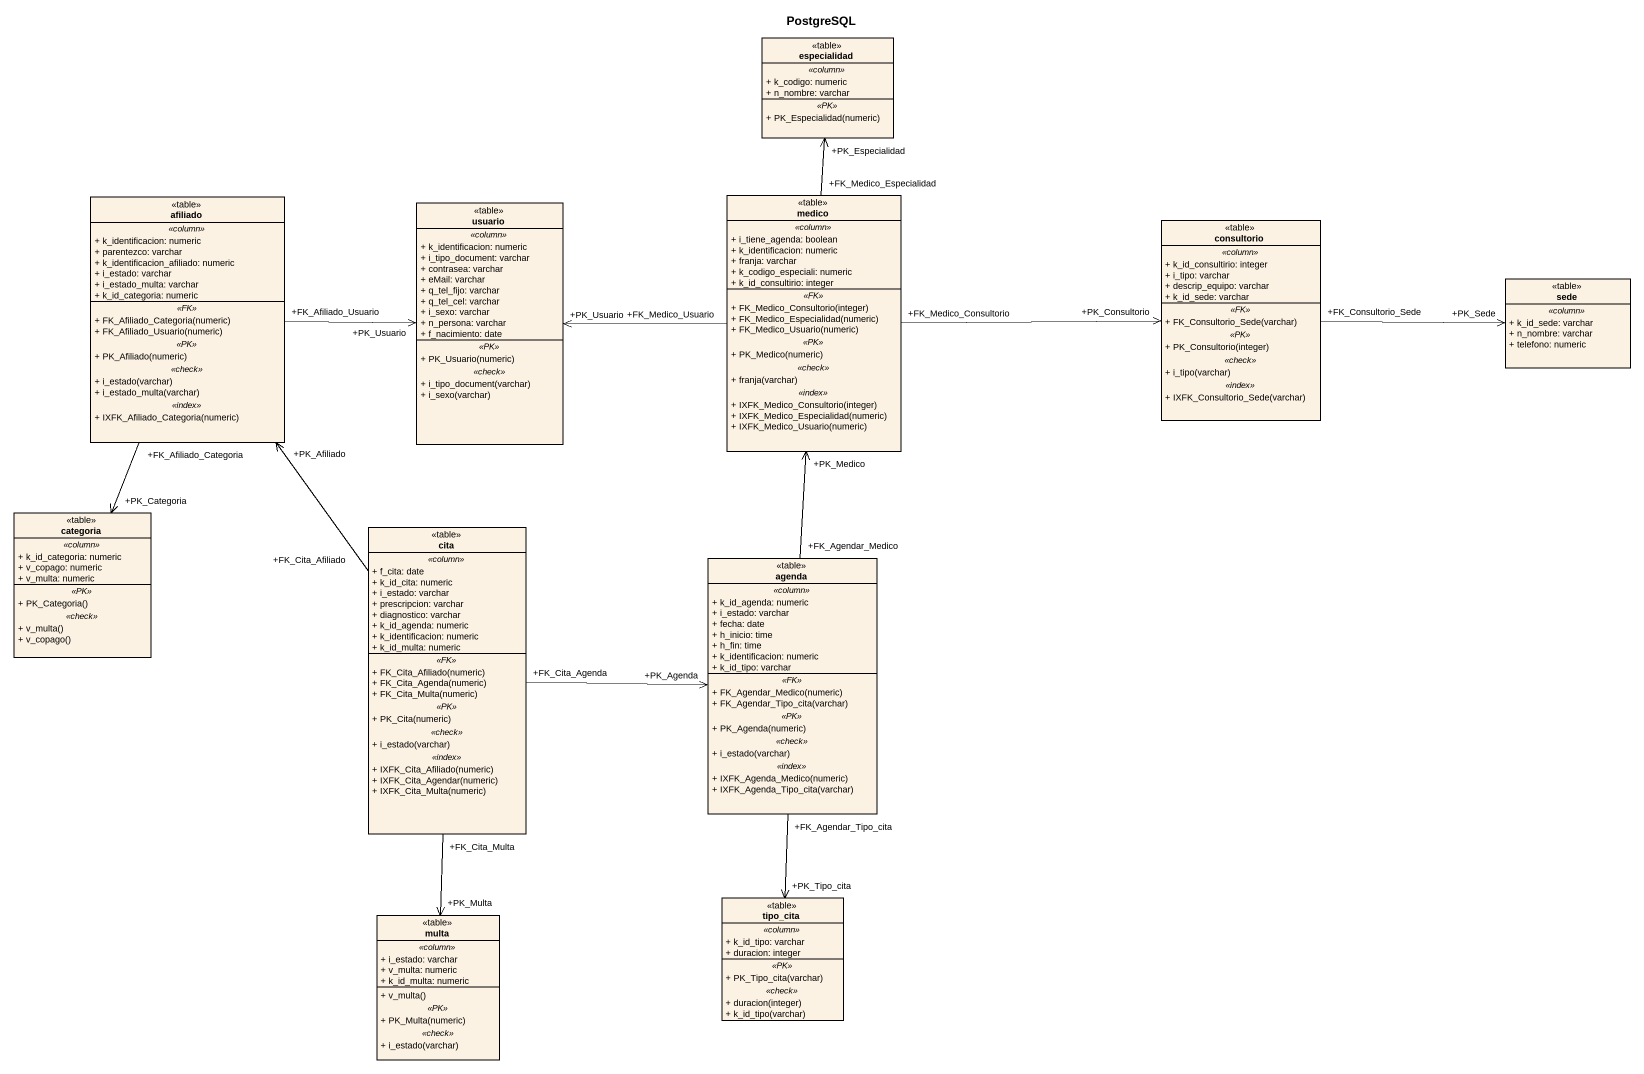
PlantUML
@startuml
title PostgreSQL
hide circle
hide empty members
skinparam classAttributeIconSize 0
class especialidad <<table>> {
  .. <<column>> ..
  + k_codigo: numeric
  + n_nombre: varchar
  .. <<PK>> ..
  + PK_Especialidad(numeric)
}
class afiliado <<table>> {
  .. <<column>> ..
  + k_identificacion: numeric
  + parentezco: varchar
  + k_identificacion_afiliado: numeric
  + i_estado: varchar
  + i_estado_multa: varchar
  + k_id_categoria: numeric
  .. <<FK>> ..
  + FK_Afiliado_Categoria(numeric)
  + FK_Afiliado_Usuario(numeric)
  .. <<PK>> ..
  + PK_Afiliado(numeric)
  .. <<check>> ..
  + i_estado(varchar)
  + i_estado_multa(varchar)
  .. <<index>> ..
  + IXFK_Afiliado_Categoria(numeric)
}
class usuario <<table>> {
  .. <<column>> ..
  + k_identificacion: numeric
  + i_tipo_document: varchar
  + contrasea: varchar
  + eMail: varchar
  + q_tel_fijo: varchar
  + q_tel_cel: varchar
  + i_sexo: varchar
  + n_persona: varchar
  + f_nacimiento: date
  .. <<PK>> ..
  + PK_Usuario(numeric)
  .. <<check>> ..
  + i_tipo_document(varchar)
  + i_sexo(varchar)
}
class medico <<table>> {
  .. <<column>> ..
  + i_tiene_agenda: boolean
  + k_identificacion: numeric
  + franja: varchar
  + k_codigo_especiali: numeric
  + k_id_consultirio: integer
  .. <<FK>> ..
  + FK_Medico_Consultorio(integer)
  + FK_Medico_Especialidad(numeric)
  + FK_Medico_Usuario(numeric)
  .. <<PK>> ..
  + PK_Medico(numeric)
  .. <<check>> ..
  + franja(varchar)
  .. <<index>> ..
  + IXFK_Medico_Consultorio(integer)
  + IXFK_Medico_Especialidad(numeric)
  + IXFK_Medico_Usuario(numeric)
}
class consultorio <<table>> {
  .. <<column>> ..
  + k_id_consultirio: integer
  + i_tipo: varchar
  + descrip_equipo: varchar
  + k_id_sede: varchar
  .. <<FK>> ..
  + FK_Consultorio_Sede(varchar)
  .. <<PK>> ..
  + PK_Consultorio(integer)
  .. <<check>> ..
  + i_tipo(varchar)
  .. <<index>> ..
  + IXFK_Consultorio_Sede(varchar)
}
class sede <<table>> {
  .. <<column>> ..
  + k_id_sede: varchar
  + n_nombre: varchar
  + telefono: numeric
}
class categoria <<table>> {
  .. <<column>> ..
  + k_id_categoria: numeric
  + v_copago: numeric
  + v_multa: numeric
  .. <<PK>> ..
  + PK_Categoria()
  .. <<check>> ..
  + v_multa()
  + v_copago()
}
class cita <<table>> {
  .. <<column>> ..
  + f_cita: date
  + k_id_cita: numeric
  + i_estado: varchar
  + prescripcion: varchar
  + diagnostico: varchar
  + k_id_agenda: numeric
  + k_identificacion: numeric
  + k_id_multa: numeric
  .. <<FK>> ..
  + FK_Cita_Afiliado(numeric)
  + FK_Cita_Agenda(numeric)
  + FK_Cita_Multa(numeric)
  .. <<PK>> ..
  + PK_Cita(numeric)
  .. <<check>> ..
  + i_estado(varchar)
  .. <<index>> ..
  + IXFK_Cita_Afiliado(numeric)
  + IXFK_Cita_Agendar(numeric)
  + IXFK_Cita_Multa(numeric)
}
class agenda <<table>> {
  .. <<column>> ..
  + k_id_agenda: numeric
  + i_estado: varchar
  + fecha: date
  + h_inicio: time
  + h_fin: time
  + k_identificacion: numeric
  + k_id_tipo: varchar
  .. <<FK>> ..
  + FK_Agendar_Medico(numeric)
  + FK_Agendar_Tipo_cita(varchar)
  .. <<PK>> ..
  + PK_Agenda(numeric)
  .. <<check>> ..
  + i_estado(varchar)
  .. <<index>> ..
  + IXFK_Agenda_Medico(numeric)
  + IXFK_Agenda_Tipo_cita(varchar)
}
class tipo_cita <<table>> {
  .. <<column>> ..
  + k_id_tipo: varchar
  + duracion: integer
  .. <<PK>> ..
  + PK_Tipo_cita(varchar)
  .. <<check>> ..
  + duracion(integer)
  + k_id_tipo(varchar)
}
class multa <<table>> {
  .. <<column>> ..
  + i_estado: varchar
  + v_multa: numeric
  + k_id_multa: numeric
  --
  + v_multa()
  .. <<PK>> ..
  + PK_Multa(numeric)
  .. <<check>> ..
  + i_estado(varchar)
}
afiliado "+FK_Afiliado_Usuario" -right-> "+PK_Usuario" usuario
afiliado "+FK_Afiliado_Categoria" --> "+PK_Categoria" categoria
medico "+FK_Medico_Especialidad" -up-> "+PK_Especialidad" especialidad
medico "+FK_Medico_Usuario" -left-> "+PK_Usuario" usuario
medico "+FK_Medico_Consultorio" -right-> "+PK_Consultorio" consultorio
consultorio "+FK_Consultorio_Sede" -right-> "+PK_Sede" sede
cita "+FK_Cita_Afiliado" -up-> "+PK_Afiliado" afiliado
cita "+FK_Cita_Agenda" -right-> "+PK_Agenda" agenda
cita "+FK_Cita_Multa" --> "+PK_Multa" multa
agenda "+FK_Agendar_Medico" -up-> "+PK_Medico" medico
agenda "+FK_Agendar_Tipo_cita" --> "+PK_Tipo_cita" tipo_cita
@enduml
